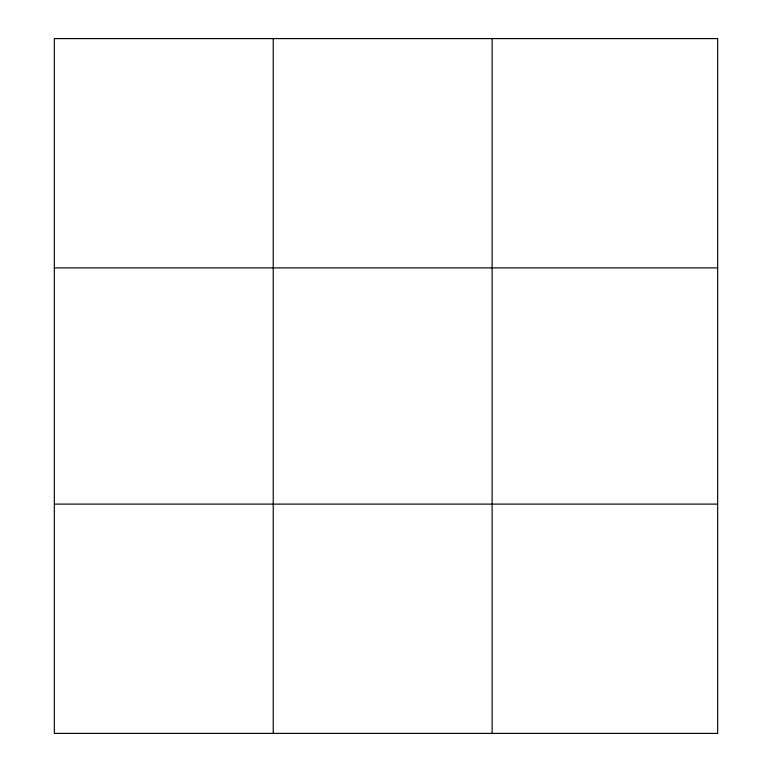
<?xml version="1.0" encoding="UTF-8"?>
<svg xmlns="http://www.w3.org/2000/svg" width="772" height="772" viewBox="0 0 772 772"><rect width="100%" height="100%" fill="white"/><g stroke="black" fill="none" stroke-linecap="round" stroke-linejoin="round"><path stroke-width="1.16" d="M273.24 38.6L273.24 733.4M492.131 38.6L492.131 733.4M717.661 267.884L717.661 38.6L54.339 38.6L54.339 733.4L717.661 733.4L717.661 267.884L54.339 267.884M54.339 504.116L717.661 504.116"/></g></svg>
